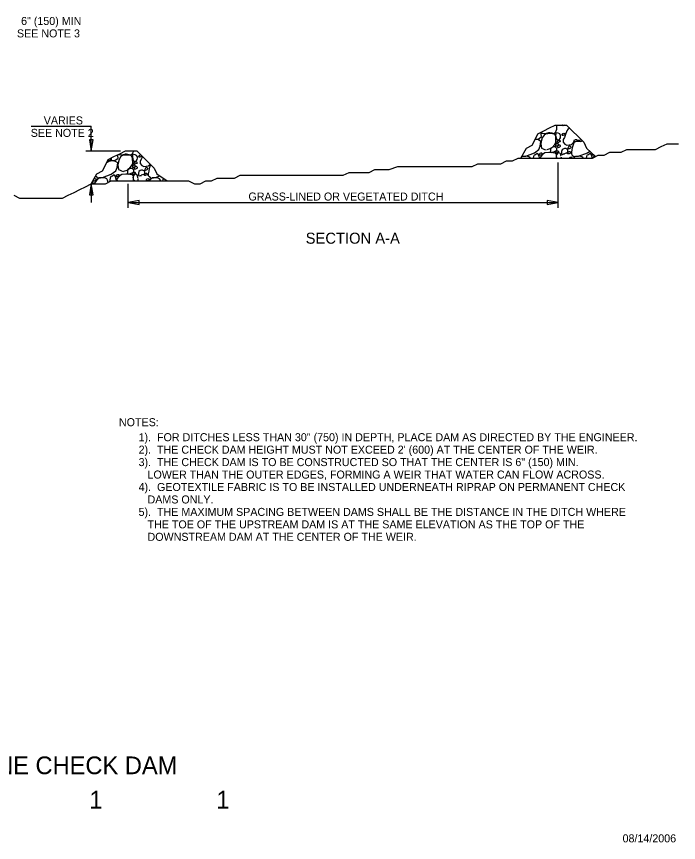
# Model space of a CAD drawing. Extents: x 1.3 to 16.4, y 0.2 to 9.7.
# Drawn here: x 8.96 to 16.41, y 0.23 to 9.52 of the extents above; entities that cross this region are included whole.
import ezdxf

# ---------------------------------------------------------------- set-up
doc = ezdxf.new("R2010")
doc.units = 0
for name, color, linetype in [('SD_P_Dimension Lines', 7, 'Continuous'), ('SD_P_Dimension Text', 7, 'Continuous'), ('SD_P_Frame', 7, 'Continuous'), ('SD_P_Prop Object Lines', 7, 'Continuous'), ('SD_P_Subtitles', 7, 'Continuous')]:
    doc.layers.add(name, color=color, linetype=linetype)

msp = doc.modelspace()

# ---------------------------------------------------------------- linework, layer by layer
at = {"layer": 'SD_P_Dimension Lines'}
for p, q in [((9.1219, 8.2851), (9.7983, 8.2851)), ((9.7983, 8.0061), (9.7983, 8.2851)), ((9.7773, 8.1311), (9.7983, 8.0061)), ((9.8193, 8.1311), (9.7773, 8.1311)), ((9.7983, 8.0061), (9.8193, 8.1311)), ((9.7383, 8.0061), (10.1262, 8.0061)), ((15.0522, 7.3662), (15.0522, 7.8749)), ((9.7983, 7.6355), (9.7773, 7.5105)), ((9.8193, 7.5105), (9.7983, 7.6355)), ((9.7983, 7.6355), (9.7983, 7.427)), ((10.2142, 7.3662), (10.2142, 7.6355)), ((9.7773, 7.5105), (9.8193, 7.5105)), ((10.3393, 7.4472), (10.2142, 7.4262)), ((10.3393, 7.4052), (10.3393, 7.4472)), ((15.0522, 7.4262), (14.9271, 7.4472)), ((14.9271, 7.4472), (14.9271, 7.4052)), ((10.2142, 7.4262), (15.0522, 7.4262)), ((10.2142, 7.4262), (10.3393, 7.4052)), ((14.9271, 7.4052), (15.0522, 7.4262))]:
    msp.add_line(p, q, dxfattribs=at)
at = {"layer": 'SD_P_Prop Object Lines'}
for p, q in [((15.4372, 7.9714), (15.4382, 7.974)), ((9.8237, 7.6813), (9.8239, 7.6815)), ((9.8239, 7.6815), (9.8245, 7.6827))]:
    msp.add_line(p, q, dxfattribs=at)
for points in [[(14.6331, 7.9255), (14.6956, 8.0384), (14.7601, 8.0706), (14.7923, 8.1351), (14.8245, 8.1995), (14.889, 8.2318), (14.9535, 8.264), (15.0179, 8.2962), (15.0824, 8.2962), (15.1468, 8.2962), (15.2113, 8.2318), (15.2758, 8.1673), (15.3402, 8.1028), (15.3725, 8.0384), (15.4712, 7.9417)], [(14.9741, 8.2054), (15.0021, 8.1994), (15.0231, 8.2184), (15.0311, 8.2334), (15.0381, 8.2504), (15.0381, 8.2962)], [(14.7951, 8.1394), (14.8191, 8.1394), (14.8371, 8.1464), (14.8641, 8.1664), (14.8601, 8.1934), (14.8568, 8.2157)], [(14.9271, 8.0204), (14.9621, 8.0314), (14.9861, 8.0444), (15.0131, 8.0794), (15.0261, 8.1034), (15.0251, 8.1704), (15.0101, 8.1964), (14.9861, 8.2054), (14.9571, 8.2094), (14.9421, 8.2094), (14.9211, 8.2024), (14.8941, 8.1844), (14.8721, 8.1524), (14.8611, 8.1104), (14.8571, 8.0864), (14.8661, 8.0374), (14.8841, 8.0294), (14.8991, 8.0224), (14.9181, 8.0174)], [(14.8605, 8.2175), (14.8701, 8.2064), (14.9051, 8.2024), (14.9351, 8.2024), (14.9541, 8.2054), (14.9741, 8.2054)], [(15.0261, 8.1704), (15.0291, 8.1464), (15.0381, 8.1334), (15.0581, 8.1304), (15.0701, 8.1404), (15.0771, 8.1524), (15.0801, 8.1664), (15.0791, 8.1794), (15.0701, 8.1964), (15.0531, 8.2054), (15.0281, 8.2094), (15.0221, 8.1964), (15.0251, 8.1854), (15.0231, 8.1784)], [(15.1815, 8.2616), (15.1802, 8.2604), (15.1612, 8.2454), (15.1492, 8.2334), (15.1352, 8.1914), (15.1232, 8.1574), (15.1082, 8.1334), (15.1082, 8.1044), (15.1282, 8.0824), (15.1492, 8.0714), (15.2032, 8.0794), (15.2252, 8.1004), (15.2342, 8.1304), (15.2392, 8.1304)], [(8.928, 7.5065), (8.9925, 7.4743), (9.0892, 7.4743), (9.1536, 7.4743), (9.2503, 7.4743), (9.3148, 7.4743), (9.4115, 7.4743), (9.476, 7.4743), (9.5404, 7.5065), (9.6049, 7.5388), (9.6694, 7.571), (9.7338, 7.6032), (9.7983, 7.6355), (9.895, 7.6355), (9.9595, 7.6355), (10.0239, 7.6677), (10.0884, 7.6677), (10.1528, 7.6677), (10.2173, 7.6677), (10.2818, 7.6677), (10.3462, 7.6677), (10.4107, 7.6677), (10.4752, 7.6677), (10.5396, 7.6677), (10.6041, 7.6677), (10.7008, 7.6677), (10.7653, 7.6677), (10.8297, 7.6677), (10.8942, 7.6677), (10.9587, 7.6355), (11.0231, 7.6355), (11.0876, 7.6677), (11.1521, 7.6677), (11.2165, 7.6999), (11.281, 7.6999), (11.3454, 7.6999), (11.4099, 7.6999), (11.4744, 7.7322), (11.5388, 7.7322), (11.6033, 7.7322), (11.6678, 7.7322), (11.7322, 7.7322), (11.7967, 7.7322), (11.8612, 7.7322), (11.9256, 7.7322), (11.9901, 7.7322), (12.0546, 7.7322), (12.119, 7.7322), (12.1835, 7.7322), (12.248, 7.7322), (12.3124, 7.7322), (12.3769, 7.7322), (12.4413, 7.7322), (12.5058, 7.7322), (12.5703, 7.7322), (12.6347, 7.7322), (12.6992, 7.7644), (12.7637, 7.7644), (12.8281, 7.7644), (12.9248, 7.7644), (12.9893, 7.7966), (13.0538, 7.7966), (13.1505, 7.7966), (13.2472, 7.8289), (13.3439, 7.8289), (13.4083, 7.8289), (13.505, 7.8289), (13.5695, 7.8289), (13.6662, 7.8289), (13.7306, 7.8289), (13.8273, 7.8289), (13.8918, 7.8289), (13.9563, 7.8289), (14.0207, 7.8289), (14.0852, 7.8289), (14.1497, 7.8611), (14.2141, 7.8611), (14.2786, 7.8611), (14.3431, 7.8611), (14.4075, 7.8611), (14.472, 7.8933), (14.5364, 7.8933), (14.6009, 7.9255), (14.6654, 7.9255), (14.7621, 7.9255), (14.8588, 7.9255), (14.9555, 7.9255), (15.0522, 7.9255), (15.1166, 7.9255), (15.1811, 7.9255), (15.2456, 7.9255), (15.31, 7.9255), (15.3745, 7.9255), (15.439, 7.9255), (15.5034, 7.9578), (15.5679, 7.9578), (15.6323, 7.99), (15.6968, 7.99), (15.7613, 7.99), (15.8257, 8.0222), (15.8902, 8.0222), (15.9547, 8.0222), (16.0191, 8.0222), (16.0836, 8.0222), (16.1481, 8.0222), (16.2125, 8.0545), (16.277, 8.0867), (16.3415, 8.0867), (16.4059, 8.0867)], [(14.6501, 7.9474), (14.6871, 7.9474), (14.7851, 7.9844), (14.8361, 8.0234), (14.8511, 8.0594), (14.8571, 8.1134), (14.8311, 8.1304), (14.7951, 8.1364), (14.7928, 8.136)], [(15.3281, 8.115), (15.3002, 8.1094), (15.2852, 8.1124), (15.2512, 8.1124), (15.2432, 8.1094), (15.2272, 8.0954), (15.2122, 8.0504), (15.2072, 8.0204), (15.2012, 7.9894), (15.2002, 7.9714), (15.2102, 7.9594), (15.2302, 7.9384), (15.2392, 7.9474)], [(15.2432, 8.1334), (15.2582, 8.1334), (15.2702, 8.1284), (15.2972, 8.1274), (15.3133, 8.1298)], [(9.7983, 7.6355), (9.8607, 7.7483), (9.9252, 7.7805), (9.9574, 7.845), (9.9897, 7.9094), (10.0541, 7.9417), (10.1186, 7.9739), (10.1831, 8.0061), (10.2475, 8.0061), (10.312, 8.0061), (10.3765, 7.9417), (10.4409, 7.8772), (10.5054, 7.8127), (10.5376, 7.7483), (10.6525, 7.6677)], [(10.2129, 7.9635), (10.2409, 7.9575), (10.2619, 7.9765), (10.2699, 7.9915), (10.276, 8.0061)], [(15.0341, 7.9255), (15.0351, 7.9654), (15.0191, 7.9804), (14.9661, 7.9874), (14.9471, 7.9874), (14.9031, 7.9834), (14.8721, 7.9634), (14.8491, 7.9324), (14.8494, 7.9255)], [(15.0021, 7.9954), (15.0261, 8.0054), (15.0381, 8.0164), (15.0381, 8.0344), (15.0251, 8.0444), (15.0131, 8.0504), (14.9991, 8.0504), (14.9841, 8.0444), (14.9691, 8.0354), (14.9661, 8.0174), (14.9661, 7.9904), (14.9781, 7.9874), (14.9871, 7.9904), (14.9981, 7.9904)], [(15.0851, 7.9454), (15.0801, 7.9714), (15.0711, 7.9814), (15.0531, 7.9874), (15.0401, 7.9714), (15.0341, 7.9634), (15.0291, 7.9504), (15.0321, 7.9354), (15.0373, 7.9255)], [(15.1262, 7.9774), (15.1522, 7.9874), (15.1622, 7.9954), (15.1622, 8.0164), (15.1492, 8.0254), (15.1372, 8.0314), (15.1232, 8.0314), (15.1082, 8.0264), (15.0952, 8.0174), (15.0902, 7.9984), (15.0892, 7.9714), (15.1022, 7.9664), (15.1132, 7.9714), (15.1232, 7.9714)], [(15.2452, 7.9474), (15.2822, 7.9474), (15.3802, 7.9844), (15.4068, 8.0047)], [(9.8889, 7.7055), (9.9259, 7.7055), (10.0239, 7.7425), (10.0749, 7.7815), (10.0899, 7.8175), (10.0959, 7.8715), (10.0699, 7.8885), (10.0339, 7.8945), (9.9979, 7.8885), (9.9789, 7.8745), (9.9714, 7.873)], [(10.0221, 7.9256), (10.0239, 7.8985), (10.0299, 7.8975)], [(10.0339, 7.8975), (10.0579, 7.8975), (10.0759, 7.9045), (10.1029, 7.9245), (10.0989, 7.9515), (10.0972, 7.9632)], [(10.1659, 7.7785), (10.2009, 7.7895), (10.2249, 7.8025), (10.2519, 7.8375), (10.2649, 7.8615), (10.2639, 7.9285), (10.2489, 7.9545), (10.2249, 7.9635), (10.1959, 7.9675), (10.1809, 7.9675), (10.1599, 7.9605), (10.1329, 7.9425), (10.1109, 7.9105), (10.0999, 7.8685), (10.0959, 7.8445), (10.1049, 7.7955), (10.1229, 7.7875), (10.1379, 7.7805), (10.1569, 7.7755)], [(10.1062, 7.9677), (10.1089, 7.9645), (10.1439, 7.9605), (10.1739, 7.9605), (10.1929, 7.9635), (10.2129, 7.9635)], [(10.2649, 7.9285), (10.2679, 7.9045), (10.2769, 7.8915), (10.2969, 7.8885), (10.3089, 7.8985), (10.3159, 7.9105), (10.3189, 7.9245), (10.3179, 7.9375), (10.3089, 7.9545), (10.2919, 7.9635), (10.2669, 7.9675), (10.2609, 7.9545), (10.2639, 7.9435), (10.2619, 7.9365)], [(10.3727, 7.9455), (10.3621, 7.9155), (10.3471, 7.8915), (10.3471, 7.8625), (10.3671, 7.8405), (10.3881, 7.8295), (10.4421, 7.8375), (10.4618, 7.8563)], [(14.74, 7.9255), (14.7341, 7.9354), (14.7111, 7.9444), (14.6861, 7.9454), (14.6421, 7.9384), (14.6375, 7.9334)], [(14.8415, 7.9255), (14.8371, 7.9454), (14.8241, 7.9724), (14.8161, 7.9784), (14.7971, 7.9634), (14.7801, 7.9594), (14.7741, 7.9414), (14.7706, 7.9255)], [(15.0873, 7.9255), (15.0861, 7.9294), (15.0881, 7.9384)], [(15.3351, 7.9255), (15.3292, 7.9354), (15.3062, 7.9444), (15.2812, 7.9454), (15.2372, 7.9384), (15.2254, 7.9255)], [(15.4366, 7.9255), (15.4322, 7.9454), (15.4192, 7.9724), (15.4112, 7.9784), (15.3922, 7.9634), (15.3752, 7.9594), (15.3692, 7.9414), (15.3657, 7.9255)], [(15.4596, 7.9531), (15.4442, 7.9324), (15.4444, 7.9283)], [(10.2409, 7.7535), (10.2649, 7.7635), (10.2769, 7.7745), (10.2769, 7.7925), (10.2639, 7.8025), (10.2519, 7.8085), (10.2379, 7.8085), (10.2229, 7.8025), (10.2079, 7.7935), (10.2049, 7.7755), (10.2049, 7.7485), (10.2169, 7.7455), (10.2259, 7.7485), (10.2369, 7.7485)], [(10.4657, 7.8524), (10.4511, 7.8085), (10.4461, 7.7785), (10.4401, 7.7475), (10.4391, 7.7295), (10.4491, 7.7175), (10.4691, 7.6965), (10.4781, 7.7055)], [(9.8478, 7.7248), (9.8539, 7.7175), (9.8739, 7.6965), (9.8829, 7.7055)], [(10.0839, 7.6677), (10.0759, 7.7035), (10.0629, 7.7305), (10.0549, 7.7365), (10.0359, 7.7215), (10.0189, 7.7175), (10.0129, 7.6995), (10.0039, 7.6585), (10.004, 7.6577)], [(10.2681, 7.6677), (10.2729, 7.6815), (10.2739, 7.7235), (10.2579, 7.7385), (10.2049, 7.7455), (10.1859, 7.7455), (10.1419, 7.7415), (10.1109, 7.7215), (10.0879, 7.6905), (10.089, 7.6677)], [(10.3239, 7.7035), (10.3189, 7.7295), (10.3099, 7.7395), (10.2919, 7.7455), (10.2789, 7.7295), (10.2729, 7.7215), (10.2679, 7.7085), (10.2709, 7.6935), (10.2789, 7.6785), (10.2946, 7.6677)], [(10.3651, 7.7355), (10.3911, 7.7455), (10.4011, 7.7535), (10.4011, 7.7745), (10.3881, 7.7835), (10.3761, 7.7895), (10.3621, 7.7895), (10.3471, 7.7845), (10.3341, 7.7755), (10.3291, 7.7565), (10.3281, 7.7295), (10.3411, 7.7245), (10.3521, 7.7295), (10.3621, 7.7295)], [(10.4841, 7.7055), (10.5211, 7.7055), (10.5715, 7.7245)], [(9.8209, 7.6355), (9.8209, 7.6495), (9.8098, 7.6562)], [(9.9888, 7.6501), (9.9819, 7.6785), (9.9729, 7.6935), (9.9499, 7.7025), (9.9249, 7.7035), (9.8809, 7.6965), (9.8589, 7.6725), (9.8319, 7.6395), (9.8297, 7.6355)], [(10.3198, 7.6677), (10.3279, 7.6785), (10.3249, 7.6875), (10.3269, 7.6965)], [(10.5797, 7.6677), (10.5771, 7.6785), (10.5681, 7.6935), (10.5451, 7.7025), (10.5201, 7.7035), (10.4761, 7.6965), (10.4541, 7.6725), (10.4502, 7.6677)], [(10.6079, 7.6989), (10.6011, 7.6677)]]:
    msp.add_lwpolyline(points, dxfattribs=at)
for points in [[(15.1219, 8.2962), (15.1082, 8.2894), (15.0992, 8.2954), (15.0987, 8.2962)], [(15.0992, 8.1914), (15.1012, 8.1974), (15.1082, 8.2024), (15.1232, 8.2034), (15.1292, 8.1974), (15.1322, 8.1904), (15.1232, 8.1854), (15.1052, 8.1784), (15.0952, 8.1794), (15.0992, 8.1934)], [(15.0251, 8.0764), (15.0261, 8.0824), (15.0341, 8.0864), (15.0461, 8.0864), (15.0551, 8.0824), (15.0561, 8.0734), (15.0471, 8.0684), (15.0291, 8.0614), (15.0221, 8.0654), (15.0251, 8.0764)], [(15.0431, 8.1124), (15.0461, 8.1194), (15.0521, 8.1214), (15.0651, 8.1274), (15.0731, 8.1194), (15.0761, 8.1104), (15.0671, 8.1064), (15.0471, 8.0984), (15.0381, 8.1004), (15.0441, 8.1124)], [(15.0261, 7.9934), (15.0281, 7.9994), (15.0351, 8.0044), (15.0491, 8.0074), (15.0551, 7.9994), (15.0581, 7.9924), (15.0491, 7.9894), (15.0291, 7.9804), (15.0231, 7.9834), (15.0261, 7.9954)], [(15.0461, 8.0584), (15.0501, 8.0654), (15.0551, 8.0684), (15.0701, 8.0714), (15.0761, 8.0654), (15.0791, 8.0584), (15.0701, 8.0504), (15.0531, 8.0444), (15.0431, 8.0474), (15.0461, 8.0584)], [(15.1612, 7.9844), (15.1622, 7.9904), (15.1702, 7.9954), (15.1822, 7.9984), (15.1892, 7.9904), (15.1942, 7.9834), (15.1832, 7.9784), (15.1672, 7.9714), (15.1582, 7.9724), (15.1612, 7.9864)], [(15.1652, 8.0444), (15.1682, 8.0504), (15.1732, 8.0564), (15.1882, 8.0584), (15.1952, 8.0504), (15.1972, 8.0444), (15.1882, 8.0384), (15.1712, 8.0314), (15.1612, 8.0324), (15.1652, 8.0444)], [(10.0077, 7.9185), (10.0129, 7.9105), (10.0179, 7.9045), (10.0069, 7.8985), (9.9889, 7.8915), (9.9821, 7.8943)], [(10.3703, 7.9478), (10.3621, 7.9435), (10.3441, 7.9365), (10.3341, 7.9375), (10.3381, 7.9515)], [(10.3381, 7.9495), (10.3401, 7.9555), (10.3471, 7.9605), (10.3554, 7.9627)], [(14.8421, 7.9714), (14.8451, 7.9774), (14.8511, 7.9804), (14.8661, 7.9834), (14.8701, 7.9774), (14.8751, 7.9694), (14.8661, 7.9634), (14.8491, 7.9574), (14.8371, 7.9594), (14.8431, 7.9714)], [(15.1812, 7.9255), (15.1822, 7.9274), (15.1882, 7.9354), (15.2032, 7.9354), (15.2092, 7.9294), (15.2118, 7.9255)], [(15.4527, 7.9598), (15.4442, 7.9574), (15.4322, 7.9594), (15.4382, 7.9714)], [(10.2639, 7.8345), (10.2649, 7.8405), (10.2729, 7.8445), (10.2849, 7.8445), (10.2939, 7.8405), (10.2949, 7.8315), (10.2859, 7.8265), (10.2679, 7.8195), (10.2609, 7.8235), (10.2639, 7.8345)], [(10.2819, 7.8705), (10.2849, 7.8775), (10.2909, 7.8795), (10.3039, 7.8855), (10.3119, 7.8775), (10.3149, 7.8685), (10.3059, 7.8645), (10.2859, 7.8565), (10.2769, 7.8585), (10.2829, 7.8705)], [(10.2849, 7.8165), (10.2889, 7.8235), (10.2939, 7.8265), (10.3089, 7.8295), (10.3149, 7.8235), (10.3179, 7.8165), (10.3089, 7.8085), (10.2919, 7.8025), (10.2819, 7.8055), (10.2849, 7.8165)], [(10.4041, 7.8025), (10.4071, 7.8085), (10.4121, 7.8145), (10.4271, 7.8165), (10.4341, 7.8085), (10.4361, 7.8025), (10.4271, 7.7965), (10.4101, 7.7895), (10.4001, 7.7905), (10.4041, 7.8025)], [(10.0809, 7.7295), (10.0839, 7.7355), (10.0899, 7.7385), (10.1049, 7.7415), (10.1089, 7.7355), (10.1139, 7.7275), (10.1049, 7.7215), (10.0879, 7.7155), (10.0759, 7.7175), (10.0819, 7.7295)], [(10.2649, 7.7515), (10.2669, 7.7575), (10.2739, 7.7625), (10.2879, 7.7655), (10.2939, 7.7575), (10.2969, 7.7505), (10.2879, 7.7475), (10.2679, 7.7385), (10.2619, 7.7415), (10.2649, 7.7535)], [(10.4001, 7.7425), (10.4011, 7.7485), (10.4091, 7.7535), (10.4211, 7.7565), (10.4281, 7.7485), (10.4331, 7.7415), (10.4221, 7.7365), (10.4061, 7.7295), (10.3971, 7.7305), (10.4001, 7.7445)], [(9.8268, 7.687), (9.8319, 7.6935), (9.8469, 7.6935), (9.8529, 7.6875), (9.8559, 7.6815), (9.8469, 7.6725), (9.8299, 7.6675), (9.8199, 7.6695), (9.8184, 7.6717)], [(10.4197, 7.6677), (10.4151, 7.6695), (10.4191, 7.6815)], [(10.4191, 7.6815), (10.4211, 7.6855), (10.4271, 7.6935), (10.4421, 7.6935), (10.4481, 7.6875), (10.4511, 7.6815), (10.4421, 7.6725), (10.427, 7.6677)]]:
    msp.add_spline(points, degree=3, dxfattribs=at)

# ---------------------------------------------------------------- texts
at = {"layer": 'SD_P_Dimension Text'}
for s, p in [('6" (150) MIN', (9.0089, 9.422)), ('SEE NOTE 3', (8.9624, 9.282)), ('VARIES', (9.2637, 8.3036)), ('SEE NOTE 2', (9.1171, 8.1636)), ('GRASS-LINED OR VEGETATED DITCH', (11.5671, 7.4478)), ('NOTES:', (10.11, 4.9108)), ('1).  FOR DITCHES LESS THAN 30" (750) IN DEPTH, PLACE DAM AS DIRECTED BY THE ENGINEER.', (10.3311, 4.7422)), ("2).  THE CHECK DAM HEIGHT MUST NOT EXCEED 2' (600) AT THE CENTER OF THE WEIR.", (10.3311, 4.6022)), ('3).  THE CHECK DAM IS TO BE CONSTRUCTED SO THAT THE CENTER IS 6" (150) MIN.', (10.3311, 4.4622)), ('   LOWER THAN THE OUTER EDGES, FORMING A WEIR THAT WATER CAN FLOW ACROSS.', (10.3311, 4.3222)), ('4).  GEOTEXTILE FABRIC IS TO BE INSTALLED UNDERNEATH RIPRAP ON PERMANENT CHECK', (10.3311, 4.1822)), ('   DAMS ONLY.', (10.3311, 4.0422)), ('5).  THE MAXIMUM SPACING BETWEEN DAMS SHALL BE THE DISTANCE IN THE DITCH WHERE', (10.3311, 3.9022)), ('   THE TOE OF THE UPSTREAM DAM IS AT THE SAME ELEVATION AS THE TOP OF THE', (10.3311, 3.7622)), ('   DOWNSTREAM DAM AT THE CENTER OF THE WEIR.', (10.3311, 3.6222))]:
    msp.add_text(s, height=0.09, dxfattribs=at).set_placement(p)
at = {"layer": 'SD_P_Frame'}
for s, height, p in [('STONE CHECK DAM', 0.198996, (8.1802, 0.9984)), ('1', 0.199, (9.777, 0.6127)), ('1', 0.199, (11.206, 0.6127)), ('08/14/2006', 0.09, (15.7769, 0.232))]:
    msp.add_text(s, height=height, dxfattribs=at).set_placement(p)
at = {"layer": 'SD_P_Subtitles'}
msp.add_text('SECTION A-A', height=0.124002, dxfattribs=at).set_placement((12.2112, 6.9625))

doc.saveas('drawing.dxf')
